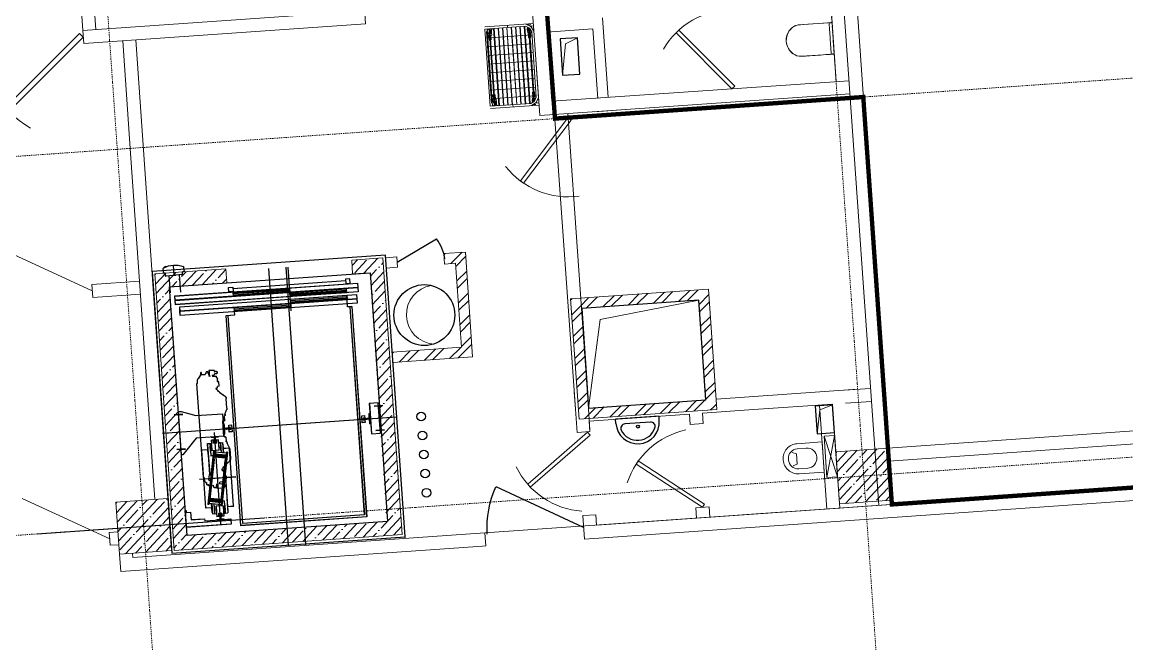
# Model space of a CAD drawing. Header units: millimetres. Extents: x -798 to 124478, y -405 to 121556.
# Drawn here: x 19873 to 32578, y 20528 to 27684 of the extents above; entities that cross this region are included whole.
import ezdxf

# ---------------------------------------------------------------- set-up
doc = ezdxf.new("R2010")
doc.units = ezdxf.units.MM
doc.set_wipeout_variables(frame=1)
for name, pattern in [('CENTER', [2, 1.25, -0.25, 0.25, -0.25]), ('Dashed', [0.564444, 0.282222, -0.282222]), ('Strichpunkt', [25.4, 12.7, -6.35, 0, -6.35])]:
    doc.linetypes.add(name, pattern=pattern)
for name, color, linetype in [('1', 7, 'Continuous'), ('A-STAIRS', 31, 'Continuous'), ('A-ЭСКИЗ', 250, 'Continuous'), ('k3-doors', 4, 'Continuous'), ('kone', 2, 'Continuous')]:
    doc.layers.add(name, color=color, linetype=linetype)
doc.layers.add('2', color=6, linetype='Continuous', plot=False)
for name, color, linetype, lineweight in [('A-AXES', 40, 'CENTER', 5), ('A-Hatch', 253, 'Continuous', 9), ('A-WALL-BRC', 30, 'Continuous', 13), ('A-WALL-BRCK', 5, 'Continuous', 9), ('A-WALL-CONC', 4, 'Continuous', 13), ('A-WALL-GVL', 5, 'Continuous', 13), ('A-ПРОТИВОПОЖАРНЫЕ СТЕНЫ', 31, 'Dashed', 18), ('LWA', 9, 'Continuous', 0), ('S-COLS+2', 20, 'Continuous', 15), ('S-SLAB', 200, 'Continuous', 15), ('S-WALL', 5, 'Continuous', 15), ('TC-EQUIPMENT', 251, 'Continuous', 0)]:
    doc.layers.add(name, color=color, linetype=linetype, lineweight=lineweight)
pattern_1 = [(45, (80688.6, -169042.96), (-134.70384, 134.70384), []), (45, (80778.4, -169042.96), (-134.70384, 134.70384), [])]

# ---------------------------------------------------------------- blocks, each defined once
blk = doc.blocks.new('MAP_WallMounting_Aluminium')
at = {"layer": '1', "ltscale": 0.25}
for p, q in [((-98, 5), (-98, -29)), ((-98, 5), (-97, 5)), ((-97, 7), (-95, 7)), ((-97, 6), (-97, 7)), ((-94, 6), (-94, 1)), ((-93, 0), (-15, 0)), ((-14, 1), (-14, 6)), ((-13, 7), (-13, 7)), ((-12, 6), (-12, 1)), ((-11, 0), (-5, 0)), ((0, 7), (0, -114)), ((11, 0), (5, 0)), ((12, 6), (12, 1)), ((13, 7), (13, 7)), ((14, 1), (14, 6)), ((93, 0), (15, 0)), ((94, 6), (94, 1)), ((97, 7), (95, 7)), ((97, 6), (97, 7)), ((98, 5), (97, 5)), ((98, 5), (98, -29)), ((-118, -32), (-118, -56)), ((-118, -57), (-118, -85)), ((-100, -31), (-117, -31)), ((-103, -97), (-104, -102)), ((-104, -102), (-83, -109)), ((-103, -97), (-82, -104)), ((-103, -98), (-82, -105)), ((-90, -107), (-90, -107)), ((-82, -104), (-83, -109)), ((117, -31), (100, -31)), ((117, -56), (117, -32)), ((117, -58), (117, -85))]:
    blk.add_line(p, q, dxfattribs=at)
for centre, radius, start, end in [((-97, 6), 0.5, 270, 0), ((-95, 6), 1, 0, 90), ((-93, 1), 1, 180, 270), ((-15, 1), 1, 270, 0), ((-13, 6), 1, 90, 180), ((-13, 6), 1, 0, 90), ((-11, 1), 1, 180, 270), ((-5, 1), 1, 270, 358.6589), ((0, 1), 3.7, 90, 178.6589), ((0, 1), 3.7, 1.3411, 90), ((5, 1), 1, 181.3411, 270), ((11, 1), 1, 270, 0), ((13, 6), 1, 90, 180), ((13, 6), 1, 0, 90), ((15, 1), 1, 180, 270), ((93, 1), 1, 270, 0), ((95, 6), 1, 90, 180), ((97, 6), 0.5, 180, 270), ((-117, -32), 0.5, 90, 180), ((-108, -85), 10, 180, 248.2418), ((0, 185), 300, 248.2418, 291.7582), ((-100, -29), 2, 270, 0), ((100, -29), 2, 180, 270), ((107, -85), 10, 291.7582, 0), ((117, -32), 0.5, 0, 90), ((117, -56), 0.3, 312.604, 0)]:
    blk.add_arc(centre, radius, start, end, dxfattribs=at)
blk = doc.blocks.new('Elev_A_FrontDoors_0')
at = {"layer": '1'}
blk.add_line((-650, -140), (650, -140), dxfattribs=at)
for points in [[(764, 80), (764, 130), (-1276, 130), (-1276, 80)], [(783, -50), (783, 0), (-1323, 0), (-1323, -50)], [(764, 30), (764, 80), (-1276, 80), (-1276, 30)], [(0, 80), (0, 125), (-650, 125), (-650, 80)], [(650, 30), (650, 75), (0, 75), (0, 30)], [(650, -45), (650, 0), (0, 0), (0, -45)], [(783, -100), (783, -50), (-1323, -50), (-1323, -100)], [(-650, -105), (-700, -105), (-700, -155), (-650, -155)], [(0, -95), (0, -50), (-650, -50), (-650, -95)], [(650, -105), (700, -105), (700, -155), (650, -155)]]:
    blk.add_lwpolyline(points, close=True, dxfattribs=at)
for points in [[(-650, 110), (0, 110)], [(-650, 95), (0, 95)], [(0, 60), (650, 60)], [(0, 45), (650, 45)], [(-650, -65), (0, -65)], [(-650, -80), (0, -80)], [(0, -15), (650, -15)], [(0, -30), (650, -30)]]:
    blk.add_lwpolyline(points, dxfattribs=at)
blk = doc.blocks.new('Elev_A_CombinationBracket_KM800909G02_0')
at = {"layer": '1'}
for points in [[(0, 0), (0, 84), (-320, 84), (-486, 265), (-503, 265), (-503, -235), (-472, -235), (-307, -175), (0, -175)], [(-553, 200), (-453, 200)], [(-553, -200), (-453, -200)]]:
    blk.add_lwpolyline(points, close=True, dxfattribs=at)
blk = doc.blocks.new('Elev_A_CwtBracket_KM724871_0')
at = {"layer": '1'}
blk.add_lwpolyline([(0, 0), (119, 0), (119, 60), (-397, 60), (-397, -135), (-389, -135), (-389, -110), (-339, -110), (-339, -24), (-183, -24), (-183, 0)], close=True, dxfattribs=at)
blk = doc.blocks.new('Elev_A_CarBracket_KM775800G01_0')
at = {"layer": '1'}
for points in [[(0, 175), (103, 175), (103, -175), (0, -175)], [(153, 140), (53, 140)], [(153, -140), (53, -140)]]:
    blk.add_lwpolyline(points, close=True, dxfattribs=at)
blk = doc.blocks.new('Elev_A_Brackets_0')
for name, p in [('Elev_A_CwtBracket_KM724871_0', (-953, 1040.25)), ('Elev_A_CombinationBracket_KM800909G02_0', (-847, 0)), ('Elev_A_CarBracket_KM775800G01_0', (847, 0))]:
    blk.add_blockref(name, p)
blk = doc.blocks.new('Elev_A_CWT4PSM_DBG820_0')
at = {"layer": '1'}
for p, q in [((-89, 405), (-40, 405)), ((-89, 285), (-89, 405)), ((-89, 391), (-89, 285)), ((-60, 405), (-60, 290)), ((-60, 405), (-40, 405)), ((-43, 392), (-43, 400)), ((-40, 400), (-43, 400)), ((-40, 392), (-43, 392)), ((-12, 440), (-40, 440)), ((-40, 400), (-40, 440)), ((-40, 320), (-40, 392)), ((-12, 440), (-20, 440)), ((-20, 405), (-20, 440)), ((20, 405), (-20, 405)), ((-12, 405), (-12, 440)), ((-12, 405), (-12, 440)), ((-12, 434), (-11, 434)), ((-12, 434), (-10, 434)), ((-12, 432), (-8, 432)), ((-12, 412), (-8, 412)), ((-12, 410), (-11, 411)), ((-11, 411), (-9, 411)), ((-11, 405), (-7, 410)), ((-10, 434), (-8, 432)), ((-9, 411), (-9, 411)), ((-9, 411), (-8, 411)), ((-8, 412), (-8, 432)), ((-8, 432), (-8, 432)), ((-8, 412), (-8, 411)), ((-7, 410), (7, 410)), ((7, 410), (-7, 410)), ((10, 405), (7, 410)), ((10, 434), (8, 432)), ((12, 432), (8, 432)), ((8, 412), (8, 432)), ((8, 432), (8, 432)), ((8, 412), (8, 411)), ((12, 412), (8, 412)), ((9, 411), (8, 411)), ((11, 411), (9, 411)), ((9, 411), (9, 411)), ((12, 434), (10, 434)), ((11, 434), (12, 434)), ((12, 410), (11, 411)), ((20, 440), (12, 440)), ((12, 405), (12, 440)), ((12, 405), (12, 440)), ((40, 440), (12, 440)), ((20, 405), (20, 440)), ((40, 400), (40, 440)), ((40, 405), (89, 405)), ((60, 405), (40, 405)), ((40, 405), (60, 405)), ((40, 400), (42, 400)), ((40, 320), (40, 392)), ((40, 392), (42, 392)), ((42, 392), (42, 400)), ((60, 405), (60, 265)), ((89, 245), (89, 405)), ((89, 49), (89, 388)), ((-160, 330), (-160, -330)), ((-89, 335), (-155, 335)), ((-121, 293), (-133, 291)), ((-25, -319), (-133, 291)), ((-13, -317), (-121, 293)), ((-118, 280), (18, 303)), ((21, 284), (-115, 260)), ((-107, 253), (-105, 255)), ((19, 260), (-105, 238)), ((-105, 255), (-102, 256)), ((-100, 256), (-98, 251)), ((-89, 249), (-89, 265)), ((-89, 265), (-89, 248)), ((-85, 254), (-85, 258)), ((-84, 259), (-83, 259)), ((-82, 259), (-80, 255)), ((-66, 257), (-66, 262)), ((-65, 263), (-64, 263)), ((-63, 262), (-61, 258)), ((-60, 315), (-60, 375)), ((-60, 270), (-60, 265)), ((-60, 265), (-47, 265)), ((-48, 260), (-47, 265)), ((-46, 266), (-45, 266)), ((-44, 265), (-29, 265)), ((-44, 265), (-42, 261)), ((40, 320), (-40, 320)), ((-29, 263), (-29, 268)), ((-28, 269), (-27, 269)), ((-26, 269), (-24, 264)), ((-24, 265), (-11, 265)), ((-10, 267), (-10, 272)), ((-9, 272), (-8, 273)), ((-7, 272), (-5, 268)), ((-3, 265), (6, 265)), ((8, 270), (9, 275)), ((10, 276), (13, 276)), ((13, 276), (16, 275)), ((27, 319), (15, 317)), ((123, -293), (15, 317)), ((17, 265), (24, 265)), ((135, -291), (27, 319)), ((36, 265), (60, 265)), ((60, 315), (60, 375)), ((155, 335), (89, 335)), ((160, 330), (160, -330)), ((21, 247), (-103, 225)), ((-26, -220), (-99, 198)), ((28, 220), (101, -198)), ((-102, 13), (-100, 15)), ((-102, 13), (-91, -47)), ((-100, 15), (-84, 18)), ((-89, 17), (-89, 44)), ((75, 46), (91, 49)), ((91, 49), (93, 47)), ((93, 47), (104, -13)), ((-91, -47), (-89, -49)), ((-89, -49), (-73, -46)), ((-89, -391), (-89, -49)), ((102, -15), (86, -18)), ((89, -17), (89, -33)), ((104, -13), (102, -15)), ((-30, -221), (-24, -220)), ((105, -225), (-19, -247)), ((87, -254), (87, -258)), ((89, -249), (89, -265)), ((89, -249), (89, -265)), ((102, -256), (100, -251)), ((109, -253), (107, -255)), ((-89, -335), (-155, -335)), ((-89, -285), (-89, -405)), ((-60, -405), (-60, -265)), ((-60, -265), (-35, -265)), ((-60, -315), (-60, -375)), ((-40, -320), (-40, -392)), ((40, -320), (-40, -320)), ((-13, -317), (-25, -319)), ((-22, -265), (-16, -265)), ((-19, -284), (117, -260)), ((120, -280), (-16, -303)), ((-11, -276), (-14, -275)), ((-8, -276), (-11, -276)), ((-7, -270), (-7, -275)), ((-4, -265), (5, -265)), ((9, -272), (7, -268)), ((11, -272), (10, -273)), ((12, -267), (12, -272)), ((13, -265), (26, -265)), ((28, -269), (26, -264)), ((30, -269), (29, -269)), ((31, -263), (30, -268)), ((31, -265), (46, -265)), ((40, -320), (40, -392)), ((46, -265), (44, -261)), ((48, -266), (47, -266)), ((50, -260), (49, -265)), ((49, -265), (60, -265)), ((60, -270), (60, -265)), ((60, -405), (60, -290)), ((60, -315), (60, -375)), ((65, -262), (63, -258)), ((67, -263), (66, -263)), ((68, -257), (68, -262)), ((84, -259), (82, -255)), ((86, -259), (85, -259)), ((89, -285), (89, -405)), ((89, -285), (89, -388)), ((155, -335), (89, -335)), ((107, -255), (103, -256)), ((135, -291), (123, -293)), ((-89, -405), (-40, -405)), ((-60, -405), (-40, -405)), ((-43, -392), (-43, -400)), ((-40, -392), (-43, -392)), ((-40, -400), (-43, -400)), ((-40, -400), (-40, -440)), ((-12, -440), (-40, -440)), ((20, -405), (-20, -405)), ((-20, -405), (-20, -440)), ((-12, -440), (-20, -440)), ((-12, -405), (-12, -440)), ((-12, -405), (-12, -440)), ((-12, -410), (-11, -411)), ((-12, -412), (-8, -412)), ((-12, -432), (-8, -432)), ((-12, -434), (-11, -434)), ((-12, -434), (-10, -434)), ((-11, -405), (-7, -410)), ((-11, -411), (-9, -411)), ((-10, -434), (-8, -432)), ((-9, -411), (-9, -411)), ((-9, -411), (-8, -411)), ((-8, -412), (-8, -411)), ((-8, -412), (-8, -432)), ((-8, -432), (-8, -432)), ((-7, -410), (7, -410)), ((7, -410), (-7, -410)), ((10, -405), (7, -410)), ((8, -412), (8, -411)), ((9, -411), (8, -411)), ((12, -412), (8, -412)), ((8, -412), (8, -432)), ((12, -432), (8, -432)), ((8, -432), (8, -432)), ((10, -434), (8, -432)), ((11, -411), (9, -411)), ((9, -411), (9, -411)), ((12, -434), (10, -434)), ((12, -410), (11, -411)), ((11, -434), (12, -434)), ((12, -405), (12, -440)), ((12, -405), (12, -440)), ((20, -440), (12, -440)), ((40, -440), (12, -440)), ((20, -405), (20, -440)), ((40, -392), (42, -392)), ((40, -400), (42, -400)), ((40, -400), (40, -440)), ((40, -405), (89, -405)), ((60, -405), (40, -405)), ((40, -405), (60, -405)), ((42, -392), (42, -400))]:
    blk.add_line(p, q, dxfattribs=at)
for points in [[(-80, 255), (-80, 254), (-80, 254), (-79, 253), (-79, 252), (-79, 250), (-79, 248), (-78, 246), (-78, 243), (-78, 243)], [(-66, 257), (-66, 257), (-66, 256), (-66, 255), (-66, 254), (-66, 253), (-65, 251), (-65, 248), (-64, 246), (-64, 245)], [(-61, 258), (-61, 258), (-61, 257), (-61, 256), (-61, 255), (-60, 254), (-60, 252), (-60, 249), (-59, 247), (-59, 246)], [(-48, 260), (-48, 260), (-48, 259), (-47, 259), (-47, 257), (-47, 256), (-47, 254), (-46, 252), (-46, 249), (-46, 248)], [(-42, 261), (-42, 261), (-42, 260), (-42, 260), (-42, 258), (-42, 257), (-41, 255), (-41, 253), (-40, 250), (-40, 249)], [(-29, 263), (-29, 263), (-29, 263), (-29, 262), (-29, 261), (-28, 259), (-28, 257), (-28, 255), (-27, 252), (-27, 251)], [(-24, 264), (-24, 264), (-23, 264), (-23, 263), (-23, 262), (-23, 260), (-23, 258), (-22, 256), (-22, 253), (-21, 252)], [(-10, 267), (-10, 267), (-10, 266), (-10, 265), (-10, 264), (-10, 262), (-9, 261), (-9, 258), (-8, 256), (-8, 255)], [(-5, 268), (-5, 268), (-5, 267), (-5, 266), (-4, 265), (-4, 263), (-4, 262), (-3, 259), (-3, 257), (-3, 256)], [(8, 270), (8, 270), (9, 269), (9, 269), (9, 267), (9, 266), (10, 264), (10, 262), (10, 259), (11, 258)], [(16, 275), (16, 275), (16, 274), (16, 273), (16, 272), (16, 270), (17, 268), (17, 266), (18, 264), (18, 261), (18, 259)], [(32, 221), (32, 221), (32, 221), (31, 221), (31, 221), (30, 221), (29, 221), (28, 221), (26, 220), (19, 260)], [(-107, 253), (-107, 253), (-107, 252), (-107, 252), (-106, 250), (-106, 249), (-106, 247), (-105, 245), (-105, 242), (-104, 239), (-104, 238)], [(-105, 238), (-98, 198), (-100, 198), (-101, 198), (-102, 198), (-103, 198), (-103, 197), (-104, 197), (-104, 197), (-104, 197)], [(-98, 251), (-98, 251), (-98, 251), (-98, 250), (-98, 248), (-98, 247), (-97, 245), (-97, 243), (-96, 240), (-96, 239)], [(-85, 254), (-85, 253), (-85, 253), (-85, 252), (-85, 251), (-84, 249), (-84, 247), (-84, 245), (-83, 243), (-83, 242)], [(-24, -220), (-17, -260), (107, -238), (100, -198), (102, -198), (103, -198), (104, -198), (105, -198), (105, -197), (105, -197), (106, -197), (106, -197)], [(23, -252), (24, -253), (24, -256), (24, -258), (25, -260), (25, -262), (25, -263), (25, -264), (25, -264), (26, -264)], [(29, -251), (29, -252), (29, -255), (30, -257), (30, -259), (30, -261), (31, -262), (31, -263), (31, -263), (31, -263)], [(42, -249), (42, -250), (43, -253), (43, -255), (43, -257), (44, -258), (44, -260), (44, -260), (44, -261), (44, -261)], [(47, -248), (48, -249), (48, -252), (49, -254), (49, -256), (49, -257), (49, -259), (49, -259), (50, -260), (50, -260)], [(61, -246), (61, -247), (61, -249), (62, -252), (62, -254), (62, -255), (63, -256), (63, -257), (63, -258), (63, -258)], [(66, -245), (66, -246), (67, -248), (67, -251), (68, -253), (68, -254), (68, -255), (68, -256), (68, -257), (68, -257)], [(80, -243), (80, -243), (80, -246), (81, -248), (81, -250), (81, -252), (81, -253), (82, -254), (82, -254), (82, -255)], [(85, -242), (85, -243), (86, -245), (86, -247), (86, -249), (87, -251), (87, -252), (87, -253), (87, -253), (87, -254)], [(98, -239), (98, -240), (99, -243), (99, -245), (100, -247), (100, -248), (100, -250), (100, -251), (100, -251), (100, -251)], [(106, -238), (107, -241), (107, -243), (108, -246), (108, -248), (108, -250), (108, -251), (109, -252), (109, -253), (109, -253), (109, -253)], [(-17, -259), (-16, -262), (-16, -265), (-15, -267), (-15, -269), (-14, -271), (-14, -273), (-14, -274), (-14, -274), (-14, -275), (-14, -275)], [(-9, -258), (-8, -259), (-8, -262), (-8, -264), (-7, -266), (-7, -267), (-7, -269), (-7, -269), (-7, -270), (-7, -270)], [(5, -256), (5, -257), (5, -259), (6, -262), (6, -263), (6, -265), (7, -266), (7, -267), (7, -268), (7, -268)], [(10, -255), (10, -256), (11, -258), (11, -261), (11, -262), (12, -264), (12, -265), (12, -266), (12, -267), (12, -267)]]:
    blk.add_lwpolyline(points, dxfattribs=at)
for centre, radius, start, end in [((-10, 409), 4, 235.7711, 259.1931), ((10, 409), 4, 280.8069, 304.2289), ((11, 408), 2, 276.7774, 292.0243), ((-155, 330), 5, 90, 180), ((-101, 255), 1, 25, 100), ((-84, 258), 1, 100, 175), ((-83, 258), 1, 25, 100), ((-73, 258), 7, 205, 355), ((-65, 262), 1, 100, 175), ((-64, 262), 1, 25, 100), ((-55, 261), 7, 205, 355), ((-46, 265), 1, 100, 175), ((-45, 265), 1, 25, 100), ((-36, 264), 7, 205, 355), ((-28, 268), 1, 100, 175), ((-27, 268), 1, 25, 100), ((-17, 267), 7, 205, 355), ((-9, 271), 1, 100, 175), ((-8, 272), 1, 25, 100), ((1, 271), 7, 205, 355), ((10, 275), 1, 100, 175), ((155, 330), 5, 0, 90), ((-92, 254), 7, 205, 355), ((57, -261), 7, 25, 175), ((75, -258), 7, 25, 175), ((94, -254), 7, 25, 175), ((-155, -330), 5, 180, 270), ((-8, -275), 1, 280, 355), ((0, -271), 7, 25, 175), ((10, -272), 1, 205, 280), ((11, -271), 1, 280, 355), ((19, -267), 7, 25, 175), ((28, -268), 1, 205, 280), ((29, -268), 1, 280, 355), ((38, -264), 7, 25, 175), ((47, -265), 1, 205, 280), ((48, -265), 1, 280, 355), ((66, -262), 1, 205, 280), ((67, -262), 1, 280, 355), ((85, -258), 1, 205, 280), ((86, -258), 1, 280, 355), ((103, -255), 1, 205, 280), ((155, -330), 5, 270, 0), ((-10, -409), 4, 100.8069, 124.2289), ((10, -409), 4, 55.7711, 79.1931), ((11, -408), 2, 67.9757, 83.2226)]:
    blk.add_arc(centre, radius, start, end, dxfattribs=at)
blk = doc.blocks.new('MX20_Planview')
at = {"layer": '1', "ltscale": 0.25}
for p, q in [((27, 660), (27, 647)), ((35, 664), (31, 664)), ((35, 642), (31, 642)), ((37, 667), (51, 667)), ((37, 640), (51, 640)), ((55, 663), (52, 663)), ((55, 644), (52, 644)), ((56, 667), (58, 667)), ((56, 640), (58, 640)), ((58, 667), (58, 680)), ((58, 680), (119, 680)), ((58, 627), (58, 640)), ((119, 680), (119, 627)), ((122, 647), (122, 646)), ((132, 647), (122, 647)), ((122, 646), (122, 641)), ((122, 641), (122, 641)), ((122, 641), (123, 641)), ((123, 631), (123, 641)), ((123, 641), (123, 641)), ((130, 661), (132, 662)), ((130, 648), (130, 661)), ((132, 647), (130, 648)), ((132, 662), (134, 666)), ((134, 666), (136, 666)), ((136, 668), (137, 669)), ((136, 666), (136, 668)), ((137, 669), (151, 669)), ((151, 669), (152, 668)), ((152, 668), (152, 666)), ((152, 666), (154, 666)), ((154, 666), (156, 662)), ((156, 662), (158, 661)), ((158, 648), (156, 647)), ((156, 647), (166, 647)), ((158, 661), (158, 648)), ((166, 647), (167, 646)), ((167, 641), (166, 641)), ((210, 641), (166, 641)), ((167, 646), (167, 641)), ((210, 641), (207, 665)), ((207, 665), (214, 665)), ((217, 637), (214, 665)), ((240, 601), (217, 637)), ((14, 543), (27, 543)), ((14, 493), (14, 543)), ((27, 549), (28, 549)), ((27, 543), (27, 549)), ((28, 549), (29, 581)), ((42, 609), (85, 609)), ((42, 609), (42, 601)), ((85, 627), (58, 627)), ((85, 627), (85, 609)), ((116, 627), (116, 612)), ((119, 627), (116, 627)), ((121, 631), (123, 631)), ((121, 631), (121, 623)), ((123, 631), (123, 631)), ((260, 549), (259, 581)), ((260, 549), (259, 581)), ((262, 549), (260, 549)), ((262, 549), (260, 549)), ((262, 543), (262, 549)), ((262, 543), (268, 543)), ((268, -543), (268, 543)), ((14, 423), (-38, 380)), ((14, 493), (35, 493)), ((35, 477), (35, 493)), ((47, 476), (36, 476)), ((47, 473), (47, 476)), ((50, 473), (47, 473)), ((50, 473), (50, 471)), ((-56, 234), (-56, 346)), ((-28, 164), (-52, 217)), ((-31, 164), (-31, 152)), ((-28, 164), (-30, 164)), ((-30, 151), (-23, 151)), ((-23, 162), (-23, 162)), ((-23, 154), (-23, 154)), ((-23, 151), (-23, 149)), ((-23, 149), (-22, 149)), ((-21, 100), (-21, 141)), ((-21, 102), (-21, 100)), ((-11, 90), (0, 90)), ((0, -90), (0, 90)), ((-21, -102), (-21, -100)), ((-21, -100), (-21, -141)), ((-11, -90), (0, -90)), ((-56, -234), (-56, -346)), ((-28, -164), (-52, -217)), ((-31, -164), (-31, -152)), ((-30, -151), (-23, -151)), ((-28, -164), (-30, -164)), ((-23, -149), (-22, -149)), ((-23, -151), (-23, -149)), ((14, -423), (-38, -380)), ((14, -543), (14, -493)), ((14, -493), (35, -493)), ((35, -493), (35, -477)), ((36, -476), (47, -476)), ((47, -473), (50, -473)), ((47, -473), (47, -476)), ((50, -473), (50, -471)), ((14, -543), (27, -543)), ((27, -543), (27, -549)), ((27, -549), (28, -549)), ((28, -549), (29, -581)), ((42, -609), (42, -601)), ((42, -609), (85, -609)), ((58, -627), (58, -640)), ((85, -627), (58, -627)), ((85, -613), (85, -609)), ((85, -627), (85, -609)), ((121, -627), (119, -627)), ((119, -680), (119, -627)), ((121, -631), (121, -627)), ((123, -631), (121, -631)), ((123, -631), (123, -641)), ((224, -626), (217, -636)), ((236, -628), (226, -628)), ((236, -628), (226, -628)), ((236, -628), (236, -605)), ((245, -600), (238, -602)), ((238, -602), (238, -602)), ((260, -549), (259, -581)), ((260, -549), (259, -581)), ((262, -549), (260, -549)), ((262, -549), (260, -549)), ((262, -543), (262, -549)), ((262, -543), (268, -543)), ((27, -647), (27, -660)), ((35, -642), (31, -642)), ((35, -664), (31, -664)), ((37, -640), (51, -640)), ((37, -667), (51, -667)), ((55, -644), (52, -644)), ((55, -663), (52, -663)), ((56, -640), (58, -640)), ((56, -667), (58, -667)), ((58, -667), (58, -680)), ((58, -680), (119, -680)), ((122, -641), (122, -641)), ((122, -646), (122, -641)), ((123, -641), (122, -641)), ((122, -647), (122, -646)), ((132, -647), (122, -647)), ((132, -647), (130, -648)), ((132, -647), (130, -648)), ((132, -647), (130, -648)), ((132, -647), (130, -648)), ((132, -647), (130, -648)), ((132, -647), (130, -648)), ((132, -647), (130, -648)), ((130, -648), (130, -661)), ((130, -648), (130, -661)), ((130, -648), (130, -661)), ((130, -648), (130, -661)), ((130, -648), (130, -661)), ((130, -648), (130, -661)), ((130, -648), (130, -661)), ((130, -661), (132, -662)), ((130, -661), (132, -662)), ((130, -661), (132, -662)), ((130, -661), (132, -662)), ((130, -661), (132, -662)), ((130, -661), (132, -662)), ((130, -661), (132, -662)), ((132, -662), (134, -666)), ((132, -662), (134, -666)), ((132, -662), (134, -666)), ((132, -662), (134, -666)), ((132, -662), (134, -666)), ((132, -662), (134, -666)), ((132, -662), (134, -666)), ((134, -666), (136, -666)), ((134, -666), (136, -666)), ((134, -666), (136, -666)), ((134, -666), (136, -666)), ((134, -666), (136, -666)), ((134, -666), (136, -666)), ((134, -666), (136, -666)), ((136, -666), (136, -668)), ((136, -666), (136, -668)), ((136, -666), (136, -668)), ((136, -666), (136, -668)), ((136, -666), (136, -668)), ((136, -666), (136, -668)), ((136, -668), (137, -669)), ((136, -668), (137, -669)), ((136, -668), (137, -669)), ((136, -668), (137, -669)), ((136, -668), (137, -669)), ((136, -668), (137, -669)), ((137, -669), (151, -669)), ((137, -669), (151, -669)), ((137, -669), (151, -669)), ((137, -669), (151, -669)), ((137, -669), (151, -669)), ((137, -669), (139, -669)), ((151, -669), (152, -668)), ((151, -669), (152, -668)), ((151, -669), (152, -668)), ((151, -669), (152, -668)), ((151, -669), (152, -668)), ((152, -666), (154, -666)), ((152, -668), (152, -666)), ((152, -668), (152, -666)), ((152, -668), (152, -666)), ((152, -668), (152, -666)), ((152, -668), (152, -666)), ((152, -666), (154, -666)), ((152, -666), (154, -666)), ((152, -666), (154, -666)), ((152, -666), (154, -666)), ((154, -666), (156, -662)), ((154, -666), (156, -662)), ((154, -666), (156, -662)), ((154, -666), (156, -662)), ((154, -666), (156, -662)), ((158, -648), (156, -647)), ((156, -647), (166, -647)), ((158, -648), (156, -647)), ((158, -648), (156, -647)), ((158, -648), (156, -647)), ((158, -648), (156, -647)), ((156, -662), (158, -661)), ((156, -662), (158, -661)), ((156, -662), (158, -661)), ((156, -662), (158, -661)), ((156, -662), (158, -661)), ((158, -661), (158, -648)), ((158, -661), (158, -648)), ((158, -661), (158, -648)), ((158, -661), (158, -648)), ((158, -661), (158, -648)), ((167, -641), (166, -641)), ((209, -641), (166, -641)), ((166, -647), (167, -646)), ((167, -646), (167, -641))]:
    blk.add_line(p, q, dxfattribs=at)
for centre, radius, start, end in [((31, 660), 4.2, 90, 180), ((31, 647), 4.2, 180, 270), ((41, 664), 5.25, 139.1176, 174.8153), ((41, 643), 5.25, 185.1847, 220.8824), ((47, 664), 5.25, 349.8415, 40.8824), ((47, 643), 5.25, 319.1176, 10.1585), ((60, 664), 5.25, 139.1176, 190.1585), ((60, 643), 5.25, 169.8415, 220.8824), ((49, 581), 20, 117.1987, 178), ((39, 601), 3, 288.0343, 360), ((107, 623), 14, 307.3916, 360), ((239, 581), 20, 2, 86.8412), ((-77, 530), 140, 310.542, 335.2076), ((36, 477), 0.5, 180, 270), ((-16, 346), 40, 122.8982, 180), ((-16, 234), 40, 180, 205), ((-30, 164), 0.5, 90, 180), ((-30, 152), 0.5, 180, 270), ((-61, 141), 40, 0, 11.8522), ((-11, 100), 10, 180, 270), ((-11, -100), 10, 90, 180), ((-16, -234), 40, 155, 180), ((-30, -152), 0.5, 90, 180), ((-30, -164), 0.5, 180, 270), ((-61, -141), 40, 348.1478, 0), ((-16, -346), 40, 180, 237.1018), ((-77, -530), 140, 24.7924, 49.458), ((36, -477), 0.5, 90, 180), ((49, -581), 20, 182, 242.8013), ((39, -601), 3, 360, 71.9657), ((226, -626), 2, 179.4199, 270), ((239, -605), 3, 108.0343, 180), ((239, -581), 20, 288.0343, 358), ((239, -581), 20, 288.0343, 358), ((31, -647), 4.2, 90, 180), ((31, -660), 4.2, 180, 270), ((41, -643), 5.25, 139.1176, 174.8153), ((41, -664), 5.25, 185.1847, 220.8824), ((47, -643), 5.25, 349.8415, 40.8824), ((47, -664), 5.25, 319.1176, 10.1585), ((60, -643), 5.25, 139.1176, 190.1585), ((60, -664), 5.25, 169.8415, 220.8824), ((209, -631), 10, 270, 327.6863)]:
    blk.add_arc(centre, radius, start, end, dxfattribs=at)
blk = doc.blocks.new('Elev_A_Machinery_0')
at = {"layer": '1'}
for points in [[(-994.25, 1040.25), (-991.75, 1034.25), (-956.75, 1032.05), (-956.75, 1007.4), (-957.5, 997.4), (-957.5, 972), (-948.5, 972), (-948.5, 997.4), (-949.25, 1007.4), (-949.25, 1032.05), (-914.25, 1034.25), (-911.75, 1040.25)], [(-911.75, 83.75), (-914.25, 89.75), (-949.25, 91.95), (-949.25, 116.6), (-948.5, 126.6), (-948.5, 152), (-957.5, 152), (-957.5, 126.6), (-956.75, 116.6), (-956.75, 91.95), (-991.75, 89.75), (-994.25, 83.75)], [(-847, -62.5), (-838, -60), (-835, -5), (-817, -5), (-807, -8), (-765, -8), (-765, 8), (-807, 8), (-817, 5), (-835, 5), (-838, 60), (-847, 62.5)], [(-783.5, -40), (-750, -40), (-750, 40), (-783.5, 40), (-783.5, 9.5), (-763.5, 9.5), (-763.5, -9.5), (-783.5, -9.5)], [(783.5, 40), (750, 40), (750, -40), (783.5, -40), (783.5, -9.5), (763.5, -9.5), (763.5, 9.5), (783.5, 9.5)], [(847, 62.5), (838, 60), (835, 5), (817, 5), (807, 8), (765, 8), (765, -8), (807, -8), (817, -5), (835, -5), (838, -60), (847, -62.5)]]:
    blk.add_lwpolyline(points, close=True, dxfattribs=at)
blk.add_blockref('Elev_A_CWT4PSM_DBG820_0', (-953, 562))
at = {"rotation": 180}
blk.add_blockref('MX20_Planview', (-847, 0), dxfattribs=at)
blk = doc.blocks.new('jjjg')
at = {"layer": '1'}
for p, q in [((17675, 11779), (17675, 8579)), ((17875, 11779), (17875, 8579)), ((17900, 11274), (17900, 11779)), ((17150, 8849), (17150, 11274)), ((17175, 8874), (17175, 11274)), ((18575, 11274), (18575, 8874)), ((18600, 11274), (18600, 8849)), ((16325, 9974), (19025, 9974)), ((16922, 8884), (16922, 9941)), ((17132, 9412), (16712, 9412)), ((18600, 8849), (17150, 8849)), ((18575, 8874), (17175, 8874)), ((18825, 8779), (18825, 8779)), ((17900, 8619), (17900, 8619))]:
    blk.add_line(p, q, dxfattribs=at)
for points in [[(16525, 11779), (16525, 11579)], [(16645, 11779), (16645, 11579)], [(17150, 11274), (17250, 11274), (17250, 11309)], [(18600, 11274), (18550, 11274), (18550, 11409)]]:
    blk.add_lwpolyline(points, dxfattribs=at)
at = {"extrusion": (0, 0, -1), "zscale": -1, "rotation": 180}
for name, p in [('MAP_WallMounting_Aluminium', (-16585, 11779)), ('Elev_A_FrontDoors_0', (-17900, 11439)), ('Elev_A_Machinery_0', (-17875, 9974)), ('Elev_A_Brackets_0', (-17875, 9974))]:
    blk.add_blockref(name, p, dxfattribs=at)
blk = doc.blocks.new('WC')
at = {"color": 0}
blk.add_wipeout([(-182, 0), (-182, 378), (-180, 399), (-172, 428), (-161, 450), (-145, 472), (-128, 490), (-102, 510), (-82, 521), (-67, 528), (-41, 535), (-14, 539), (0, 540), (39, 536), (72, 526), (100, 512), (116, 501), (140, 478), (151, 464), (165, 443), (174, 422), (176, 416), (180, 403), (181, 390), (182, 378), (182, 0)], dxfattribs=at)
for points in [[(-182, 0), (-182, 13), (-182, 48), (-182, 98), (-182, 158), (-182, 220), (-182, 280), (-182, 330), (-182, 365), (-182, 378), (-182, 378), (-180, 403), (-172, 428), (-160, 453), (-142, 476), (-121, 497), (-96, 514), (-67, 528), (-35, 537), (0, 540)], [(0, 540), (35, 537), (67, 528), (96, 514), (121, 497), (142, 476), (160, 453), (172, 428), (180, 403), (182, 378), (182, 378), (182, 365), (182, 330), (182, 280), (182, 220), (182, 158), (182, 98), (182, 48), (182, 13), (182, 0), (-182, 0), (-182, 13), (-182, 48), (-182, 98), (-182, 158), (-182, 220), (-182, 280), (-182, 330), (-182, 365), (-182, 378), (-182, 378), (-180, 403), (-172, 428), (-160, 453), (-142, 476), (-121, 497), (-96, 514), (-67, 528), (-35, 537), (0, 540)], [(182, 0), (182, 13), (182, 48), (182, 98), (182, 158), (182, 220), (182, 280), (182, 330), (182, 365), (182, 378), (182, 378), (180, 403), (172, 428), (159, 453), (142, 476), (121, 497), (96, 514), (67, 528), (35, 537), (0, 540)], [(-180, 0), (-180, 1), (-180, 3), (-180, 7), (-180, 11), (-180, 16), (-180, 20), (-180, 24), (-180, 26), (-180, 27), (-180, 27), (-180, 29), (-179, 30), (-179, 31), (-178, 32), (-177, 33), (-176, 33), (-175, 34), (-174, 34), (-173, 34), (-173, 34), (-167, 34), (-152, 34), (-128, 34), (-101, 34), (-72, 34), (-45, 34), (-22, 34), (-6, 34), (0, 34), (6, 34), (22, 34), (45, 34), (72, 34), (101, 34), (128, 34), (151, 34), (167, 34), (173, 34), (173, 34), (174, 34), (175, 34), (176, 33), (177, 33), (178, 32), (179, 31), (179, 30), (180, 29), (180, 27), (180, 27), (180, 26), (180, 24), (180, 20), (180, 16), (180, 12), (180, 7), (180, 4), (180, 1), (180, 0)]]:
    blk.add_lwpolyline(points, dxfattribs=at)
blk.add_lwpolyline([(-182, 0), (-182, 378), (-180, 399), (-172, 428), (-161, 450), (-145, 472), (-128, 490), (-102, 510), (-82, 521), (-67, 528), (-41, 535), (-14, 539), (0, 540), (39, 536), (72, 526), (100, 512), (116, 501), (140, 478), (151, 464), (165, 443), (174, 422), (176, 416), (180, 403), (181, 390), (182, 378), (182, 0)], close=True, dxfattribs=at)
blk = doc.blocks.new('DOOR121')
at = {"layer": 'A-WALL-CONC', "ltscale": 4}
blk.add_lwpolyline([(0, 0), (-856, -856), (-898, -813), (-43, 43)], close=True, dxfattribs=at)
blk.add_arc((0, 0), 1210, 180, 240, dxfattribs=at)
blk = doc.blocks.new('UM')
at = {"linetype": 'Continuous'}
for p, q in [((0, 50), (0, 0)), ((0, 0), (500, 0)), ((102, 60), (398, 60)), ((500, 50), (500, 0))]:
    blk.add_line(p, q, dxfattribs=at)
blk.add_circle((250, 102), 16.9, dxfattribs=at)
for centre, radius, start, end in [((250, 50), 250, 360, 180), ((250, 50), 210, 22.0243, 157.9757), ((102, 110), 50, 157.9757, 270), ((398, 110), 50, 270, 22.0243)]:
    blk.add_arc(centre, radius, start, end, dxfattribs=at)
blk = doc.blocks.new('ooooooooi')
at = {"layer": 'TC-EQUIPMENT'}
for p, q in [((1480649, -1927232), (1480649, -1926757)), ((1480676, -1927169), (1480676, -1926821)), ((1480649, -1927231), (1480649, -1927234))]:
    blk.add_line(p, q, dxfattribs=at)
blk.add_lwpolyline([(1480529, -1926757), (1480649, -1926757), (1480529, -1927232), (1480529, -1926757), (1480649, -1927232), (1480529, -1927232)], close=True, dxfattribs=at)
blk.add_lwpolyline([(1480676, -1927169), (1480966, -1927169, 0.414214), (1481136, -1926999), (1481136, -1926991, 0.414214), (1480966, -1926821), (1480676, -1926821)], format="xyb", dxfattribs=at)
blk.add_lwpolyline([(1480750, -1926991), (1480750, -1926999, 0.414214), (1480862, -1927111), (1480966, -1927111, 0.414214), (1481077, -1926999), (1481077, -1926991, 0.414214), (1480966, -1926879), (1480862, -1926879, 0.414214)], format="xyb", close=True, dxfattribs=at)
blk.add_lwpolyline([(1481027, -1926917), (1480979, -1926934), (1480979, -1927054), (1481027, -1927072)], dxfattribs=at)
blk = doc.blocks.new('DOOR19')
blk.add_lwpolyline([(0, 0), (-0.707, 0.707), (-0.742, 0.672), (-0.035, -0.035)], close=True)
blk.add_arc((0, 0), 1, 120, 180)
blk = doc.blocks.new('оси 2')
at = {"layer": 'A-AXES', "linetype": 'Strichpunkt', "transparency": 33554687}
for p, q in [((2275843, -2400710), (2165589, -2408442)), ((2188404, -2403083), (2190373, -2431170)), ((2180124, -2403664), (2182096, -2431777)), ((2202050, -2410246), (2165894, -2412782))]:
    blk.add_line(p, q, dxfattribs=at)

msp = doc.modelspace()

# ---------------------------------------------------------------- hatches: boundary and pattern name
at = {"layer": 'A-Hatch', "lineweight": 5}
h = msp.add_hatch(dxfattribs=at)
h.set_pattern_fill('ANSI32', color=256, scale=20, style=0)
h.set_pattern_definition([(45, (79229.65, -168523.78), (-134.70384, 134.70384), []), (45, (79319.45, -168523.78), (-134.70384, 134.70384), [])])
h.paths.add_polyline_path([(24721, 25019), (24970, 25037), (25054, 23830), (24137, 23765), (24128, 23885), (24926, 23941), (24858, 24909), (24729, 24900)])
at = {"layer": 'A-Hatch'}
h = msp.add_hatch(dxfattribs=at)
h.set_pattern_fill('ANSI35', color=256, scale=25, angle=-177.9339, style=0)
h.set_pattern_definition([(227.066067, (-87388.4, -647072.33), (116.227165, -108.13329), []), (227.066067, (-87500.58, -647076.37), (116.227165, -108.13329), [198.4375, -39.6875, 0, -39.6875])])
h.paths.add_polyline_path([(22217, 24843), (22229, 24684), (21569, 24638), (21770, 21775), (24064, 21936), (23874, 24800), (23675, 24786), (23664, 24945), (24022, 24970), (24245, 21788), (21622, 21604), (21400, 24786)])
at = {"layer": 'A-Hatch', "lineweight": 5}
h = msp.add_hatch(dxfattribs=at)
h.set_pattern_fill('ANSI32', color=256, scale=20, style=0)
h.set_pattern_definition(pattern_1)
h.paths.add_polyline_path([(26180, 24500), (27766, 24611), (27863, 23225), (27735, 23336), (27655, 24483), (26308, 24389)])
h = msp.add_hatch(dxfattribs=at)
h.set_pattern_fill('ANSI32', color=256, scale=20, style=0)
h.set_pattern_definition(pattern_1)
h.paths.add_polyline_path([(26180, 24500), (26277, 23114), (27863, 23225), (27735, 23336), (26388, 23242), (26308, 24389)])
at = {"layer": 'A-Hatch'}
h = msp.add_hatch(dxfattribs=at)
h.set_pattern_fill('ANSI35', color=256, scale=25, angle=-177.9339, style=0)
h.set_pattern_definition([(227.066067, (-79556.02, -649119.22), (116.227165, -108.13329), []), (227.066067, (-79668.2, -649123.27), (116.227165, -108.13329), [198.4375, -39.6875, 0, -39.6875])])
h.paths.add_polyline_path([(29831, 22781), (29873, 22183), (29274, 22141), (29232, 22739)])
h = msp.add_hatch(dxfattribs=at)
h.set_pattern_fill('ANSI35', color=256, scale=25, angle=-177.9339, style=0)
h.set_pattern_definition([(227.066067, (-87835.67, -649700.07), (116.227165, -108.13329), []), (227.066067, (-87947.86, -649704.12), (116.227165, -108.13329), [198.4375, -39.6875, 0, -39.6875])])
h.paths.add_polyline_path([(21551, 22200), (21593, 21602), (20995, 21560), (20953, 22158)])

# ---------------------------------------------------------------- linework, layer by layer
msp.add_circle((24499, 24312), 350)
at = {"ltscale": 5, "transparency": 33554687}
msp.add_circle((24499, 24312), 350, dxfattribs=at)
at = {"layer": '2', "ltscale": 5, "transparency": 33554687}
msp.add_line((20047, 21794), (22655, 21977), dxfattribs=at)
at = {"layer": 'A-WALL-BRCK'}
for p, q in [((25678, 30860), (25965, 26773)), ((25543, 30651), (25826, 26608)), ((23807, 27901), (23823, 27663)), ((24721, 25019), (24970, 25037)), ((24052, 24972), (24181, 24981)), ((24181, 24981), (24190, 24862)), ((24721, 25019), (24729, 24899)), ((24729, 24899), (24858, 24909)), ((24060, 24853), (24190, 24862)), ((20675, 24665), (21224, 24704)), ((20686, 24516), (20675, 24665)), ((20686, 24516), (21234, 24554)), ((21404, 24285), (21550, 22200)), ((20875, 21812), (20975, 21819)), ((20886, 21663), (20875, 21812)), ((20886, 21663), (20986, 21670)), ((20993, 21560), (21592, 21602))]:
    msp.add_line(p, q, dxfattribs=at)
at = {"layer": 'A-WALL-BRCK', "ltscale": 5}
for p, q in [((26612, 26814), (26549, 27734)), ((25909, 27569), (26437, 27606)), ((26492, 26805), (26437, 27606)), ((25997, 26620), (26235, 23231)), ((26147, 26631), (26385, 23241)), ((24970, 25037), (25054, 23830)), ((24052, 24972), (24279, 21740)), ((24858, 24909), (24926, 23941)), ((24926, 23941), (24128, 23885)), ((25054, 23830), (24137, 23765)), ((26221, 23430), (26235, 23231)), ((27855, 23345), (29481, 23459)), ((26381, 23291), (26402, 22990)), ((29192, 23288), (28285, 23224)), ((29127, 22080), (29043, 23277)), ((29276, 22091), (29192, 23288)), ((26235, 23231), (26254, 22961)), ((26395, 23092), (27546, 23172)), ((27555, 23053), (27546, 23172)), ((27696, 23183), (28285, 23224)), ((27696, 23183), (27705, 23063)), ((26395, 23092), (26403, 22972)), ((27705, 23063), (27555, 23053)), ((26403, 22972), (26254, 22961)), ((26470, 22014), (26321, 22004)), ((26321, 22004), (26340, 21734)), ((26470, 22014), (26479, 21894)), ((27772, 22105), (27622, 22095)), ((27630, 21975), (27622, 22095)), ((27772, 22105), (27780, 21986)), ((28369, 22027), (27780, 21986)), ((29276, 22091), (28369, 22027)), ((27630, 21975), (26479, 21894)), ((25196, 21805), (25207, 21655))]:
    msp.add_line(p, q, dxfattribs=at)
at = {"layer": 'A-WALL-BRCK'}
for points in [[(20571, 27585), (20427, 29640)], [(20720, 27596), (20576, 29651)], [(21117, 26230), (21030, 27467)], [(21404, 24285), (21180, 27478)], [(21400, 22190), (21117, 26230)], [(24167, 22755), (24167, 22755)], [(24176, 22635), (24176, 22635)]]:
    msp.add_lwpolyline(points, dxfattribs=at)
at = {"layer": 'A-WALL-BRCK', "ltscale": 5}
for points in [[(26277, 23114), (27863, 23225), (27766, 24611), (26180, 24500)], [(26388, 23242), (27735, 23336), (27655, 24483), (26308, 24389)]]:
    msp.add_lwpolyline(points, close=True, dxfattribs=at)
at = {"layer": 'A-WALL-CONC', "color": 2, "linetype": 'Continuous', "transparency": 33554687}
for points in [[(20680, 24591), (19673, 25056)], [(20881, 21738), (19873, 22203)]]:
    msp.add_lwpolyline(points, dxfattribs=at)
at = {"layer": 'A-WALL-CONC', "color": 2, "linetype": 'Continuous', "lineweight": 50, "transparency": 33554687}
for points in [[(20680, 24591), (20680, 24591), (20680, 24591), (20680, 24591)], [(26330, 21869), (26330, 21869), (26330, 21869), (26330, 21869)], [(20881, 21737), (20881, 21737), (20881, 21738), (20881, 21738)], [(25223, 21792), (25223, 21792), (25223, 21792), (25223, 21792)]]:
    msp.add_lwpolyline(points, close=True, dxfattribs=at)
at = {"layer": 'A-WALL-CONC', "ltscale": 4, "transparency": 33554687}
for points in [[(26374, 22963), (25687, 22367), (25717, 22332), (26404, 22929)], [(27697, 22100), (26933, 22595), (26958, 22634), (27722, 22138)]]:
    msp.add_lwpolyline(points, close=True, dxfattribs=at)
for centre, start, end in [((27697, 22100), 102.0352, 162.0352), ((26374, 22963), 205.9883, 265.9883)]:
    msp.add_arc(centre, 910, start, end, dxfattribs=at)
at = {"layer": 'A-WALL-GVL', "ltscale": 5, "extrusion": (0, 0, -1)}
for p, q in [((20571, 27585), (23813, 27813)), ((20571, 27585), (20581, 27436)), ((20581, 27436), (23823, 27663))]:
    msp.add_line(p, q, dxfattribs=at)
at = {"layer": 'A-WALL-GVL'}
for p, q in [((20993, 21560), (21007, 21360)), ((21143, 21570), (21146, 21521))]:
    msp.add_line(p, q, dxfattribs=at)
for points in [[(37511, 23320), (29830, 22781)], [(37521, 23170), (29840, 22632)], [(38155, 22713), (25196, 21805)], [(38005, 22703), (26483, 21895)], [(38165, 22564), (26340, 21734)], [(25196, 21805), (21146, 21521)], [(25167, 21652), (21007, 21360)], [(25207, 21655), (25167, 21652)]]:
    msp.add_lwpolyline(points, dxfattribs=at)
at = {"layer": 'A-ЭСКИЗ'}
msp.add_lwpolyline([(26330, 21869), (25323, 22335)], dxfattribs=at)
at = {"layer": 'A-ЭСКИЗ', "ltscale": 5, "transparency": 33554687}
for centre in [(24461, 23146), (24476, 22926), (24492, 22707), (24507, 22488), (24522, 22268)]:
    msp.add_circle(centre, 50, dxfattribs=at)
at = {"layer": 'A-ЭСКИЗ', "extrusion": (0, 0, -1)}
msp.add_arc((-26330, 21869), 1110, 355.9979, 24.7979, dxfattribs=at)
at = {"layer": 'Defpoints'}
for p, q in [((22707, 24848), (22931, 21656)), ((22907, 24862), (23131, 21670)), ((22967, 24360), (22932, 24864)), ((23641, 24407), (23808, 22013)), ((23666, 24409), (23835, 21990)), ((22389, 21889), (22219, 24308)), ((22412, 21915), (22244, 24309)), ((21487, 22953), (24180, 23142)), ((22159, 21907), (22085, 22961)), ((22331, 22449), (21912, 22420)), ((23835, 21990), (22389, 21889)), ((23808, 22013), (22412, 21915))]:
    msp.add_line(p, q, dxfattribs=at)
for points in [[(23666, 24409), (23616, 24406), (23606, 24540)], [(22219, 24308), (22319, 24315), (22316, 24350)]]:
    msp.add_lwpolyline(points, dxfattribs=at)
at = {"layer": 'k3-doors'}
msp.add_line((24185, 24921), (24637, 25188), dxfattribs=at)
msp.add_arc((24273, 24899), 465, 7.567, 38.4985, dxfattribs=at)
at = {"layer": 'LWA'}
for p, q in [((29875, 22133), (29305, 30263)), ((29165, 27996), (29233, 26998)), ((25965, 26773), (29383, 27008)), ((25826, 26608), (29393, 26859)), ((29332, 23448), (29631, 23469)), ((29342, 23298), (29641, 23319))]:
    msp.add_line(p, q, dxfattribs=at)
at = {"layer": 'LWA', "ltscale": 5}
for points in [[(26089, 27071), (26121, 27432), (26260, 27504)], [(26388, 23242), (26521, 24262), (27655, 24483)], [(29016, 22945), (29047, 23222), (29193, 23278)]]:
    msp.add_lwpolyline(points, dxfattribs=at)
msp.add_arc((24632, 24317), 340, 99.0775, 265.5239, dxfattribs=at)
at = {"layer": 'S-COLS+2', "color": 3}
msp.add_lwpolyline([(29231, 22739), (29830, 22781), (29872, 22183), (29273, 22141)], close=True, dxfattribs=at)
at = {"layer": 'S-COLS+2', "color": 2}
msp.add_lwpolyline([(20951, 22159), (21550, 22201), (21592, 21602), (20993, 21560)], close=True, dxfattribs=at)
at = {"layer": 'S-SLAB', "lineweight": 25, "ltscale": 5}
for points in [[(26089, 27071), (26288, 27085), (26260, 27504), (26060, 27490)], [(21594, 21572), (24277, 21760), (24050, 25002), (21367, 24814)], [(26388, 23242), (27735, 23337), (27655, 24483), (26308, 24389)], [(29016, 22945), (29215, 22962), (29193, 23281), (28994, 23264)]]:
    msp.add_lwpolyline(points, close=True, dxfattribs=at)
msp.add_circle((24499, 24312), 350, dxfattribs=at)
at = {"layer": 'S-WALL', "linetype": 'Continuous'}
for p, q in [((23663, 24945), (23674, 24786)), ((22217, 24844), (22228, 24684))]:
    msp.add_line(p, q, dxfattribs=at)
at = {"layer": 'S-WALL', "color": 2, "linetype": 'Continuous', "lineweight": 20}
msp.add_lwpolyline([(23663, 24945), (24022, 24970), (24245, 21788), (21622, 21604), (21399, 24786), (22217, 24844)], dxfattribs=at)
at = {"layer": 'S-WALL', "linetype": 'Continuous', "lineweight": 20}
msp.add_lwpolyline([(23663, 24945), (24022, 24970), (24245, 21788), (21622, 21604), (21399, 24786), (22217, 24844)], dxfattribs=at)
at = {"layer": 'S-WALL', "linetype": 'Continuous'}
for points in [[(23663, 24945), (24022, 24970), (24245, 21788), (21622, 21604), (21399, 24786)], [(21399, 24786), (22217, 24844)], [(23674, 24786), (23874, 24800), (24075, 21937), (21770, 21775), (21569, 24638), (22228, 24684)]]:
    msp.add_lwpolyline(points, dxfattribs=at)
at = {"layer": 'S-WALL', "linetype": 'Continuous', "lineweight": 25}
msp.add_lwpolyline([(22228, 24684), (23874, 24800), (24074, 21937), (21770, 21775), (21569, 24638), (22228, 24684)], dxfattribs=at)
at = {"layer": 'TC-EQUIPMENT'}
for p, q in [((25752, 27666), (25193, 27627)), ((25195, 27602), (25661, 27635)), ((25257, 26715), (25195, 27602)), ((25270, 26750), (25212, 27574)), ((25220, 27604), (25282, 26716)), ((25227, 27598), (25221, 27586)), ((25225, 27536), (25247, 27581)), ((25226, 27619), (25226, 27619)), ((25227, 27598), (25238, 27605)), ((25243, 27606), (25305, 26718)), ((25288, 27609), (25247, 27581)), ((25252, 27583), (25250, 27583)), ((25251, 27606), (25314, 26718)), ((25258, 27580), (25252, 27583)), ((25262, 27574), (25258, 27580)), ((25264, 27587), (25260, 27590)), ((25263, 27568), (25262, 27574)), ((25271, 27578), (25264, 27587)), ((25269, 27596), (25270, 27579)), ((25272, 27565), (25271, 27578)), ((25356, 26721), (25294, 27609)), ((25363, 26722), (25301, 27610)), ((25346, 27613), (25408, 26725)), ((25350, 27613), (25412, 26725)), ((25459, 26729), (25397, 27616)), ((25462, 26729), (25400, 27617)), ((25448, 27620), (25510, 26732)), ((25449, 27620), (25511, 26732)), ((25453, 27645), (25455, 27621)), ((25561, 26736), (25498, 27624)), ((25562, 26736), (25499, 27624)), ((25548, 27627), (25610, 26739)), ((25551, 27627), (25613, 26739)), ((25659, 26743), (25597, 27631)), ((25664, 26743), (25602, 27631)), ((25647, 27634), (25709, 26746)), ((25653, 27634), (25716, 26747)), ((25661, 27635), (25706, 27613)), ((25723, 27633), (25666, 27660)), ((25686, 27617), (25680, 27606)), ((25680, 27606), (25681, 27593)), ((25681, 27593), (25689, 27584)), ((25683, 27624), (25684, 27612)), ((25684, 27652), (25718, 27654)), ((25718, 27653), (25685, 27651)), ((25687, 27561), (25685, 27588)), ((25691, 27620), (25686, 27617)), ((25689, 27584), (25699, 27579)), ((25694, 27610), (25690, 27604)), ((25690, 27604), (25691, 27598)), ((25691, 27598), (25695, 27592)), ((25700, 27615), (25694, 27610)), ((25695, 27592), (25701, 27589)), ((25697, 27617), (25757, 26770)), ((25699, 27579), (25711, 27579)), ((25702, 27615), (25700, 27615)), ((25701, 27589), (25707, 27589)), ((25706, 27613), (25734, 27571)), ((25765, 26776), (25707, 27612)), ((25707, 27589), (25713, 27594)), ((25754, 27641), (25711, 27638)), ((25721, 27586), (25711, 27579)), ((25713, 27594), (25716, 27598)), ((25718, 27654), (25718, 27653)), ((25721, 27586), (25722, 27589)), ((25758, 27580), (25723, 27633)), ((25726, 27583), (25727, 27563)), ((25729, 27640), (25730, 27622)), ((25734, 27572), (25786, 26820)), ((25744, 27609), (25744, 27609)), ((25816, 26754), (25754, 27641)), ((25218, 27498), (25736, 27535)), ((25232, 27550), (25233, 27529)), ((25273, 27532), (25233, 27529)), ((25234, 27554), (25235, 27552)), ((25235, 27552), (25245, 27547)), ((25239, 27564), (25241, 27560)), ((25239, 27529), (25243, 27476)), ((25241, 27560), (25248, 27557)), ((25268, 27478), (25243, 27476)), ((25245, 27547), (25257, 27548)), ((25248, 27557), (25254, 27557)), ((25254, 27557), (25259, 27562)), ((25267, 27554), (25257, 27548)), ((25259, 27562), (25263, 27568)), ((25268, 27478), (25264, 27531)), ((25267, 27554), (25272, 27565)), ((25273, 27532), (25271, 27563)), ((25727, 27563), (25687, 27561)), ((25693, 27561), (25697, 27508)), ((25722, 27510), (25697, 27508)), ((25722, 27510), (25718, 27563)), ((25743, 27435), (25225, 27399)), ((25232, 27299), (25750, 27335)), ((25757, 27236), (25239, 27199)), ((25246, 27099), (25764, 27136)), ((25771, 27036), (25252, 27000)), ((25259, 26900), (25778, 26936)), ((25785, 26837), (25266, 26800)), ((25312, 26848), (25287, 26846)), ((25291, 26793), (25287, 26846)), ((25312, 26848), (25316, 26795)), ((25739, 26824), (25779, 26827)), ((25739, 26824), (25741, 26796)), ((25766, 26879), (25741, 26878)), ((25745, 26825), (25741, 26878)), ((25753, 26807), (25744, 26801)), ((25753, 26807), (25765, 26808)), ((25786, 26820), (25764, 26775)), ((25776, 26803), (25765, 26808)), ((25766, 26879), (25770, 26827)), ((25780, 26807), (25779, 26827)), ((25784, 26758), (25812, 26815)), ((25723, 26747), (25257, 26715)), ((25259, 26690), (25818, 26729)), ((25278, 26784), (25306, 26743)), ((25281, 26734), (25289, 26723)), ((25325, 26795), (25285, 26793)), ((25287, 26771), (25285, 26793)), ((25290, 26769), (25289, 26767)), ((25289, 26723), (25301, 26718)), ((25299, 26776), (25290, 26769)), ((25290, 26702), (25290, 26702)), ((25297, 26762), (25295, 26759)), ((25303, 26767), (25297, 26762)), ((25299, 26776), (25311, 26776)), ((25303, 26767), (25309, 26767)), ((25350, 26721), (25306, 26743)), ((25315, 26764), (25309, 26767)), ((25311, 26741), (25309, 26741)), ((25322, 26771), (25311, 26776)), ((25311, 26741), (25316, 26746)), ((25320, 26758), (25315, 26764)), ((25316, 26746), (25320, 26752)), ((25320, 26752), (25320, 26758)), ((25320, 26736), (25324, 26738)), ((25328, 26762), (25322, 26771)), ((25324, 26738), (25329, 26749)), ((25327, 26763), (25325, 26795)), ((25329, 26749), (25328, 26762)), ((25329, 26731), (25328, 26747)), ((25519, 26708), (25517, 26733)), ((25723, 26747), (25764, 26775)), ((25784, 26758), (25731, 26723)), ((25744, 26801), (25737, 26790)), ((25738, 26777), (25737, 26790)), ((25738, 26777), (25746, 26768)), ((25743, 26761), (25743, 26772)), ((25746, 26768), (25750, 26766)), ((25751, 26794), (25748, 26788)), ((25748, 26782), (25748, 26788)), ((25748, 26782), (25752, 26776)), ((25782, 26736), (25748, 26734)), ((25750, 26735), (25782, 26737)), ((25757, 26799), (25751, 26794)), ((25752, 26776), (25759, 26773)), ((25763, 26799), (25757, 26799)), ((25761, 26773), (25759, 26773)), ((25769, 26795), (25763, 26799)), ((25772, 26791), (25769, 26795)), ((25816, 26754), (25773, 26751)), ((25777, 26801), (25776, 26803)), ((25782, 26737), (25782, 26736)), ((25791, 26752), (25790, 26770)), ((25802, 26784), (25802, 26784)), ((26813, 26677), (26454, 26652))]:
    msp.add_line(p, q, dxfattribs=at)

# ---------------------------------------------------------------- block references
at = {"transparency": 33554687, "rotation": 184.0117377911131}
msp.add_blockref('ooooooooi', (1640947, -1796005), dxfattribs=at)
at = {"layer": 'A-STAIRS', "transparency": 33554687, "rotation": 184.0132464091461}
msp.add_blockref('UM', (27197, 23148), dxfattribs=at)
at = {"layer": 'A-WALL-BRC'}
msp.add_blockref('DOOR121', (20576, 27510), dxfattribs=at)
at = {"layer": 'A-WALL-CONC', "ltscale": 4}
for p, xscale, yscale, zscale, rotation in [((28036, 26916), -910, 910, 910.0000000000001, 90.00000000826793), ((26150, 26583), 909.9999999999999, 909.9999999999999, 909.9999999999999, 98.0234755695072)]:
    msp.add_blockref('DOOR19', p, dxfattribs=dict(at, xscale=xscale, yscale=yscale, zscale=zscale, rotation=rotation))
at = {"layer": 'Defpoints', "extrusion": (0, 0, -1), "zscale": -0.9999999999999998, "rotation": 175.988262208746}
for name, p in [('Elev_A_FrontDoors_0', (-22956, 24525)), ('Elev_A_Machinery_0', (-23033, 23062)), ('Elev_A_Brackets_0', (-23033, 23062))]:
    msp.add_blockref(name, p, dxfattribs=at)
at = {"layer": 'kone', "rotation": 4.011737791144457}
msp.add_blockref('jjjg', (5900, 11861), dxfattribs=at)

# ---------------------------------------------------------------- next in the draw order: block references
at = {"layer": 'LWA', "rotation": 93.92916021494112}
msp.add_blockref('WC', (29199, 27497), dxfattribs=at)

# ---------------------------------------------------------------- next in the draw order: linework, layer by layer
at = {"layer": 'A-ПРОТИВОПОЖАРНЫЕ СТЕНЫ', "ltscale": 200, "const_width": 50}
msp.add_lwpolyline([(16018, 30183), (25678, 30861), (26001, 26573), (29546, 26821), (29875, 22133), (37556, 22671), (37501, 23455), (41844, 23760)], dxfattribs=at)
at = {"layer": 'LWA'}
msp.add_line((29725, 22122), (29155, 30252), dxfattribs=at)

# ---------------------------------------------------------------- next in the draw order: block references
msp.add_blockref('оси 2', (-2159419, 2433624))

doc.saveas('drawing.dxf')
